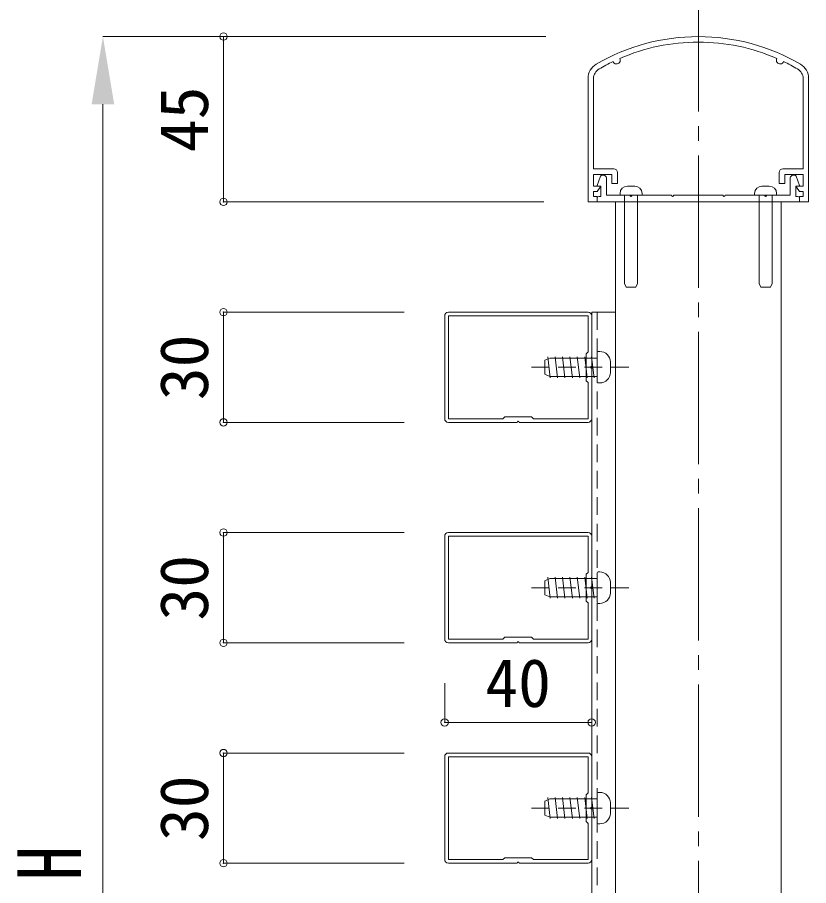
# Model space of a CAD drawing. Units: millimetres at full size. Extents: x -1601 to 2776, y -1131 to 1131.
# Drawn here: x 2122.3 to 2337.6, y 33 to 269.4 of the extents above; entities that cross this region are included whole.
import ezdxf
from ezdxf.enums import TextEntityAlignment as Align

# ---------------------------------------------------------------- set-up
doc = ezdxf.new("R2010")
doc.units = ezdxf.units.MM
doc.header["$LTSCALE"] = 4
doc.header["$PDMODE"] = 32
doc.header["$PDSIZE"] = 2
doc.linetypes.add('CHAIN2', pattern=[12, 9, -1, 1, -1])
doc.linetypes.add('DASHED1', pattern=[1.8, 1.2, -0.6])
for name, color, linetype, lineweight in [('0-0_0', 7, 'Continuous', 18), ('0-1_1手摺寸法', 3, 'Continuous', 18), ('0-6_3中心線', 2, 'CHAIN2', 18), ('0-7_41ｱﾙﾐ', 6, 'Continuous', 18), ('0-A_51破線ｱﾙﾐ', 3, 'DASHED1', 18), ('0-B_6ﾊｯﾁﾝｸﾞ', 4, 'Continuous', 9)]:
    doc.layers.add(name, color=color, linetype=linetype, lineweight=lineweight)
doc.styles.add('ＭＳ ゴシック', font='')
doc.styles.get('ＭＳ ゴシック').set_extended_font_data('MS Gothic')

msp = doc.modelspace()

# ---------------------------------------------------------------- linework, layer by layer
at = {"layer": '0-0_0'}
for p, q in [((2277.578, 219.136), (2277.578, 252.726)), ((2279.078, 228.136), (2279.078, 252.726)), ((2336.078, 228.136), (2336.078, 252.726)), ((2337.578, 219.136), (2337.578, 252.726)), ((2284.578, 228.136), (2279.078, 228.136)), ((2285.578, 224.136), (2285.578, 227.136)), ((2329.578, 224.136), (2329.578, 227.136)), ((2330.578, 228.136), (2336.078, 228.136)), ((2284.078, 226.636), (2279.078, 226.636)), ((2279.078, 223.436), (2279.078, 226.636)), ((2284.078, 224.136), (2284.078, 226.636)), ((2331.078, 224.136), (2331.078, 226.636)), ((2331.078, 226.636), (2336.078, 226.636)), ((2336.078, 223.436), (2336.078, 226.636)), ((2280.704, 223.436), (2279.078, 223.436)), ((2280.078, 221.936), (2280.87, 223.126)), ((2285.578, 224.136), (2284.078, 224.136)), ((2329.578, 224.136), (2331.078, 224.136)), ((2335.078, 221.936), (2334.285, 223.126)), ((2334.451, 223.436), (2336.078, 223.436)), ((2279.078, 220.636), (2279.078, 221.936)), ((2279.078, 220.636), (2279.078, 221.936)), ((2280.078, 221.936), (2279.078, 221.936)), ((2280.078, 220.636), (2279.078, 220.636)), ((2280.078, 219.136), (2280.078, 220.636)), ((2335.078, 221.936), (2336.078, 221.936)), ((2335.078, 220.636), (2336.078, 220.636)), ((2335.078, 219.136), (2335.078, 220.636)), ((2336.078, 220.636), (2336.078, 221.936)), ((2336.078, 220.636), (2336.078, 221.936)), ((2280.078, 219.136), (2277.578, 219.136)), ((2285.078, 219.136), (2285.078, -169.66)), ((2330.078, 219.136), (2330.078, -169.66)), ((2335.078, 219.136), (2337.578, 219.136))]:
    msp.add_line(p, q, dxfattribs=at)
at = {"layer": '0-0_0', "linetype": 'DASHED1'}
msp.add_line((2280.078, 189.136), (2280.078, -140.864), dxfattribs=at)
at = {"layer": '0-0_0'}
for centre, radius, start, end in [((2307.578, 209.136), 55, 90, 120.328), ((2307.578, 209.136), 53.5, 90, 113.561), ((2307.578, 209.136), 55, 59.672, 90), ((2307.578, 209.136), 53.5, 66.439, 90), ((2285.328, 257.675), 1, 199.126, 30.128), ((2329.828, 257.675), 1, 149.872, 340.874), ((2282.078, 252.726), 4.5, 120.328, 180), ((2282.078, 252.726), 3, 120.328, 180), ((2307.578, 209.136), 53.5, 115.693, 120.328), ((2307.578, 209.136), 53.5, 59.672, 64.307), ((2333.078, 252.726), 3, 0, 59.672), ((2333.078, 252.726), 4.5, 0, 59.672), ((2284.578, 227.136), 1, 0, 90), ((2330.578, 227.136), 1, 90, 180), ((2280.704, 223.236), 0.2, 326.31, 90), ((2334.451, 223.236), 0.2, 90, 213.69)]:
    msp.add_arc(centre, radius, start, end, dxfattribs=at)
at = {"layer": '0-1_1手摺寸法'}
for p, q in [((2266.078, 264.136), (2145.62, 264.136)), ((2265.578, 264.136), (2178.413, 264.136)), ((2178.413, 264.136), (2178.413, 219.136)), ((2178.413, 222.736), (2178.413, 260.536)), ((2145.62, 245.736), (2145.62, -167.464)), ((2265.578, 219.136), (2178.413, 219.136)), ((2227.578, 189.136), (2178.413, 189.136)), ((2178.413, 159.136), (2178.413, 189.136)), ((2178.413, 185.536), (2178.413, 162.736)), ((2227.578, 159.136), (2178.413, 159.136)), ((2227.578, 129.136), (2178.413, 129.136)), ((2178.413, 99.136), (2178.413, 129.136)), ((2178.413, 125.536), (2178.413, 102.736)), ((2227.578, 99.136), (2178.413, 99.136)), ((2238.578, 88.136), (2238.578, 77.465)), ((2278.578, 88.136), (2278.578, 77.465)), ((2278.578, 77.465), (2238.578, 77.465)), ((2242.178, 77.465), (2274.978, 77.465)), ((2227.578, 69.136), (2178.413, 69.136)), ((2178.413, 39.136), (2178.413, 69.136)), ((2178.413, 65.536), (2178.413, 42.736)), ((2227.578, 39.136), (2178.413, 39.136))]:
    msp.add_line(p, q, dxfattribs=at)
for p in [(2178.413, 264.136), (2178.413, 219.136), (2178.413, 189.136), (2178.413, 159.136), (2178.413, 129.136), (2178.413, 99.136), (2238.578, 77.465), (2278.578, 77.465), (2178.413, 69.136), (2178.413, 39.136)]:
    msp.add_point(p, dxfattribs=at)
at = {"layer": '0-1_1手摺寸法', "color": 7}
for points in [[(2142.553, 245.736), (2145.62, 264.136), (2148.687, 245.736)], [(2142.553, 245.736), (2142.553, 245.736), (2142.553, 245.736)]]:
    msp.add_solid(points, dxfattribs=at)
at = {"layer": '0-6_3中心線'}
msp.add_line((2307.578, 279.784), (2307.578, -722.84), dxfattribs=at)
at = {"layer": '0-7_41ｱﾙﾐ'}
for p, q in [((2280.078, 223.636), (2280.963, 226.116)), ((2282.578, 225.676), (2282.578, 220.936)), ((2332.578, 225.676), (2332.578, 220.936)), ((2335.078, 223.636), (2334.192, 226.116)), ((2281.078, 223.436), (2280.278, 223.436)), ((2281.078, 223.436), (2281.078, 220.636)), ((2334.078, 223.436), (2334.878, 223.436)), ((2334.078, 223.436), (2334.078, 220.636)), ((2280.078, 220.136), (2280.078, 219.136)), ((2281.078, 220.636), (2280.578, 220.636)), ((2288.978, 220.936), (2282.578, 220.936)), ((2288.978, 220.936), (2289.108, 220.73)), ((2289.578, 220.936), (2289.446, 220.73)), ((2300.278, 220.936), (2289.578, 220.936)), ((2300.278, 220.936), (2300.408, 220.73)), ((2300.878, 220.936), (2300.746, 220.73)), ((2307.578, 220.936), (2300.878, 220.936)), ((2307.578, 220.936), (2314.278, 220.936)), ((2314.278, 220.936), (2314.408, 220.73)), ((2314.878, 220.936), (2314.746, 220.73)), ((2314.878, 220.936), (2325.578, 220.936)), ((2325.578, 220.936), (2325.708, 220.73)), ((2326.178, 220.936), (2326.046, 220.73)), ((2326.178, 220.936), (2332.578, 220.936)), ((2334.078, 220.636), (2334.578, 220.636)), ((2335.078, 220.136), (2335.078, 219.136)), ((2307.578, 219.136), (2280.078, 219.136)), ((2307.578, 219.136), (2335.078, 219.136)), ((2277.578, 189.136), (2239.578, 189.136)), ((2278.578, 189.136), (2278.578, -140.864)), ((2278.578, 189.136), (2285.078, 189.136)), ((2238.578, 188.136), (2238.578, 160.136)), ((2239.578, 188.136), (2239.578, 160.136)), ((2277.578, 188.136), (2239.578, 188.136)), ((2277.578, 188.136), (2277.578, 178.29)), ((2278.578, 188.136), (2278.578, 174.436)), ((2277.078, 177.79), (2277.578, 178.29)), ((2277.078, 177.79), (2277.078, 170.483)), ((2278.37, 174.306), (2278.578, 174.436)), ((2278.37, 173.968), (2278.578, 173.836)), ((2278.578, 173.836), (2278.578, 160.136)), ((2277.078, 170.483), (2277.578, 169.983)), ((2277.578, 169.983), (2277.578, 160.136)), ((2239.578, 160.136), (2254.424, 160.136)), ((2258.278, 159.136), (2239.578, 159.136)), ((2254.924, 160.636), (2254.424, 160.136)), ((2262.231, 160.636), (2254.924, 160.636)), ((2258.408, 159.344), (2258.278, 159.136)), ((2262.231, 160.636), (2258.578, 160.636)), ((2258.746, 159.344), (2258.878, 159.136)), ((2277.578, 159.136), (2258.878, 159.136)), ((2262.231, 160.636), (2262.731, 160.136)), ((2277.578, 160.136), (2262.731, 160.136)), ((2238.578, 128.136), (2238.578, 100.136)), ((2277.578, 129.136), (2239.578, 129.136)), ((2239.578, 128.136), (2239.578, 100.136)), ((2277.578, 128.136), (2239.578, 128.136)), ((2277.578, 128.136), (2277.578, 118.29)), ((2278.578, 128.136), (2278.578, 114.436)), ((2277.078, 117.79), (2277.578, 118.29)), ((2277.078, 117.79), (2277.078, 110.483)), ((2278.37, 114.306), (2278.578, 114.436)), ((2278.37, 113.968), (2278.578, 113.836)), ((2278.578, 113.836), (2278.578, 100.136)), ((2277.078, 110.483), (2277.578, 109.983)), ((2277.578, 109.983), (2277.578, 100.136)), ((2239.578, 100.136), (2254.424, 100.136)), ((2254.924, 100.636), (2254.424, 100.136)), ((2262.231, 100.636), (2254.924, 100.636)), ((2258.408, 99.344), (2258.278, 99.136)), ((2262.231, 100.636), (2258.578, 100.636)), ((2258.746, 99.344), (2258.878, 99.136)), ((2262.231, 100.636), (2262.731, 100.136)), ((2277.578, 100.136), (2262.731, 100.136)), ((2258.278, 99.136), (2239.578, 99.136)), ((2277.578, 99.136), (2258.878, 99.136)), ((2277.578, 69.136), (2239.578, 69.136)), ((2238.578, 68.136), (2238.578, 40.136)), ((2239.578, 68.136), (2239.578, 40.136)), ((2277.578, 68.136), (2239.578, 68.136)), ((2277.578, 68.136), (2277.578, 58.29)), ((2278.578, 68.136), (2278.578, 54.436)), ((2277.078, 57.79), (2277.578, 58.29)), ((2277.078, 57.79), (2277.078, 50.483)), ((2278.37, 54.306), (2278.578, 54.436)), ((2278.37, 53.968), (2278.578, 53.836)), ((2278.578, 53.836), (2278.578, 40.136)), ((2277.078, 50.483), (2277.578, 49.983)), ((2277.578, 49.983), (2277.578, 40.136)), ((2254.924, 40.636), (2254.424, 40.136)), ((2262.231, 40.636), (2254.924, 40.636)), ((2262.231, 40.636), (2258.578, 40.636)), ((2262.231, 40.636), (2262.731, 40.136)), ((2239.578, 40.136), (2254.424, 40.136)), ((2258.278, 39.136), (2239.578, 39.136)), ((2258.408, 39.344), (2258.278, 39.136)), ((2258.746, 39.344), (2258.878, 39.136)), ((2277.578, 39.136), (2258.878, 39.136)), ((2277.578, 40.136), (2262.731, 40.136))]:
    msp.add_line(p, q, dxfattribs=at)
for centre, radius, start, end in [((2281.665, 225.508), 0.928, 10.394, 139.128), ((2333.49, 225.508), 0.928, 40.872, 169.606), ((2280.278, 223.636), 0.2, 180, 270), ((2334.878, 223.636), 0.2, 270, 0), ((2280.578, 220.136), 0.5, 90, 180), ((2289.278, 220.836), 0.2, 212.334, 327.666), ((2300.578, 220.836), 0.2, 212.334, 327.666), ((2314.578, 220.836), 0.2, 212.334, 327.666), ((2325.878, 220.836), 0.2, 212.334, 327.666), ((2334.578, 220.136), 0.5, 0, 90), ((2239.578, 188.136), 1, 90, 180), ((2277.578, 188.136), 1, 0, 90), ((2278.478, 174.136), 0.2, 122.334, 237.666), ((2239.578, 160.136), 1, 180, 270), ((2258.578, 159.236), 0.2, 32.334, 147.666), ((2277.578, 160.136), 1, 270, 0), ((2239.578, 128.136), 1, 90, 180), ((2277.578, 128.136), 1, 0, 90), ((2278.478, 114.136), 0.2, 122.334, 237.666), ((2239.578, 100.136), 1, 180, 270), ((2258.578, 99.236), 0.2, 32.334, 147.666), ((2277.578, 100.136), 1, 270, 0), ((2239.578, 68.136), 1, 90, 180), ((2277.578, 68.136), 1, 0, 90), ((2278.478, 54.136), 0.2, 122.334, 237.666), ((2239.578, 40.136), 1, 180, 270), ((2258.578, 39.236), 0.2, 32.334, 147.666), ((2277.578, 40.136), 1, 270, 0)]:
    msp.add_arc(centre, radius, start, end, dxfattribs=at)
at = {"layer": '0-A_51破線ｱﾙﾐ'}
for p, q in [((2288.638, 174.136), (2261.276, 174.136)), ((2288.638, 114.136), (2261.276, 114.136)), ((2288.638, 54.136), (2261.276, 54.136))]:
    msp.add_line(p, q, dxfattribs=at)
at = {"layer": '0-B_6ﾊｯﾁﾝｸﾞ'}
for p, q in [((2290.278, 223.436), (2288.278, 223.436)), ((2324.878, 223.436), (2326.878, 223.436)), ((2286.278, 221.436), (2286.278, 221.136)), ((2292.078, 220.936), (2286.478, 220.936)), ((2287.528, 220.936), (2287.528, 196.898)), ((2291.028, 220.936), (2291.028, 196.898)), ((2292.278, 221.436), (2292.278, 221.136)), ((2322.878, 221.436), (2322.878, 221.136)), ((2323.078, 220.936), (2328.678, 220.936)), ((2324.128, 220.936), (2324.128, 196.898)), ((2327.628, 220.936), (2327.628, 196.898)), ((2328.878, 221.436), (2328.878, 221.136)), ((2287.528, 196.898), (2287.942, 195.898)), ((2291.028, 196.898), (2290.613, 195.898)), ((2324.128, 196.898), (2324.542, 195.898)), ((2327.628, 196.898), (2327.213, 195.898)), ((2290.613, 195.898), (2287.942, 195.898)), ((2324.542, 195.898), (2327.213, 195.898)), ((2280.078, 178.136), (2280.078, 170.136)), ((2280.792, 178.422), (2280.363, 178.422)), ((2267.22, 176.636), (2265.792, 176.045)), ((2265.792, 176.045), (2265.792, 172.228)), ((2266.609, 176.994), (2267.279, 171.28)), ((2266.609, 176.994), (2267.279, 171.28)), ((2280.078, 176.636), (2267.22, 176.636)), ((2268.622, 176.994), (2269.293, 171.28)), ((2268.622, 176.994), (2269.293, 171.28)), ((2270.636, 176.994), (2271.306, 171.28)), ((2270.636, 176.994), (2271.306, 171.28)), ((2272.65, 176.994), (2273.32, 171.28)), ((2272.65, 176.994), (2273.32, 171.28)), ((2274.664, 176.994), (2275.334, 171.28)), ((2274.664, 176.994), (2275.334, 171.28)), ((2276.678, 176.994), (2277.348, 171.28)), ((2276.678, 176.994), (2277.348, 171.28)), ((2278.559, 176.994), (2279.23, 171.28)), ((2278.559, 176.994), (2279.23, 171.28)), ((2283.649, 175.565), (2283.649, 172.708)), ((2267.22, 171.636), (2265.792, 172.228)), ((2280.078, 171.636), (2267.22, 171.636)), ((2280.792, 169.851), (2280.363, 169.851)), ((2280.792, 118.422), (2280.363, 118.422)), ((2267.22, 116.636), (2265.792, 116.045)), ((2265.792, 116.045), (2265.792, 112.228)), ((2266.609, 116.994), (2267.279, 111.28)), ((2266.609, 116.994), (2267.279, 111.28)), ((2280.078, 116.636), (2267.22, 116.636)), ((2268.622, 116.994), (2269.293, 111.28)), ((2268.622, 116.994), (2269.293, 111.28)), ((2270.636, 116.994), (2271.306, 111.28)), ((2270.636, 116.994), (2271.306, 111.28)), ((2272.65, 116.994), (2273.32, 111.28)), ((2272.65, 116.994), (2273.32, 111.28)), ((2274.664, 116.994), (2275.334, 111.28)), ((2274.664, 116.994), (2275.334, 111.28)), ((2276.678, 116.994), (2277.348, 111.28)), ((2276.678, 116.994), (2277.348, 111.28)), ((2278.559, 116.994), (2279.23, 111.28)), ((2278.559, 116.994), (2279.23, 111.28)), ((2280.078, 118.136), (2280.078, 110.136)), ((2283.649, 115.565), (2283.649, 112.708)), ((2267.22, 111.636), (2265.792, 112.228)), ((2280.078, 111.636), (2267.22, 111.636)), ((2280.792, 109.851), (2280.363, 109.851)), ((2266.609, 56.994), (2267.279, 51.28)), ((2266.609, 56.994), (2267.279, 51.28)), ((2268.622, 56.994), (2269.293, 51.28)), ((2268.622, 56.994), (2269.293, 51.28)), ((2270.636, 56.994), (2271.306, 51.28)), ((2270.636, 56.994), (2271.306, 51.28)), ((2272.65, 56.994), (2273.32, 51.28)), ((2272.65, 56.994), (2273.32, 51.28)), ((2274.664, 56.994), (2275.334, 51.28)), ((2274.664, 56.994), (2275.334, 51.28)), ((2276.678, 56.994), (2277.348, 51.28)), ((2276.678, 56.994), (2277.348, 51.28)), ((2278.559, 56.994), (2279.23, 51.28)), ((2278.559, 56.994), (2279.23, 51.28)), ((2280.078, 58.136), (2280.078, 50.136)), ((2280.792, 58.422), (2280.363, 58.422)), ((2267.22, 56.636), (2265.792, 56.045)), ((2265.792, 56.045), (2265.792, 52.228)), ((2280.078, 56.636), (2267.22, 56.636)), ((2283.649, 55.565), (2283.649, 52.708)), ((2267.22, 51.636), (2265.792, 52.228)), ((2280.078, 51.636), (2267.22, 51.636)), ((2280.792, 49.851), (2280.363, 49.851))]:
    msp.add_line(p, q, dxfattribs=at)
for centre, radius, start, end in [((2288.278, 221.436), 2, 90, 180), ((2290.278, 221.436), 2, 0, 90), ((2324.878, 221.436), 2, 90, 180), ((2326.878, 221.436), 2, 0, 90), ((2286.478, 221.136), 0.2, 180, 270), ((2292.078, 221.136), 0.2, 270, 0), ((2323.078, 221.136), 0.2, 180, 270), ((2328.678, 221.136), 0.2, 270, 0), ((2280.363, 178.136), 0.286, 90, 180), ((2280.792, 175.565), 2.857, 0, 90), ((2280.792, 172.708), 2.857, 270, 0), ((2280.363, 170.136), 0.286, 180, 270), ((2280.363, 118.136), 0.286, 90, 180), ((2280.792, 115.565), 2.857, 0, 90), ((2280.792, 112.708), 2.857, 270, 0), ((2280.363, 110.136), 0.286, 180, 270), ((2280.363, 58.136), 0.286, 90, 180), ((2280.792, 55.565), 2.857, 0, 90), ((2280.792, 52.708), 2.857, 270, 0), ((2280.363, 50.136), 0.286, 180, 270)]:
    msp.add_arc(centre, radius, start, end, dxfattribs=at)

# ---------------------------------------------------------------- texts
at = {"layer": '0-1_1手摺寸法', "style": 'ＭＳ ゴシック'}
for s, p in [('45', (2178.165, 232.676)), ('30', (2178.165, 165.176)), ('30', (2178.165, 105.176)), ('30', (2178.165, 45.176))]:
    msp.add_text(s, height=13.14, rotation=90, dxfattribs=at).set_placement(p, align=Align.BOTTOM_LEFT)
msp.add_text('40', height=13.14, dxfattribs=at).set_placement((2249.618, 77.713), align=Align.BOTTOM_LEFT)
at = {"layer": '0-1_1手摺寸法', "color": 7, "style": 'ＭＳ ゴシック', "width": 0.8}
msp.add_text('H', height=17.27, rotation=90, dxfattribs=at).set_placement((2144.801, 34.426), align=Align.BOTTOM_LEFT)

doc.saveas('drawing.dxf')
